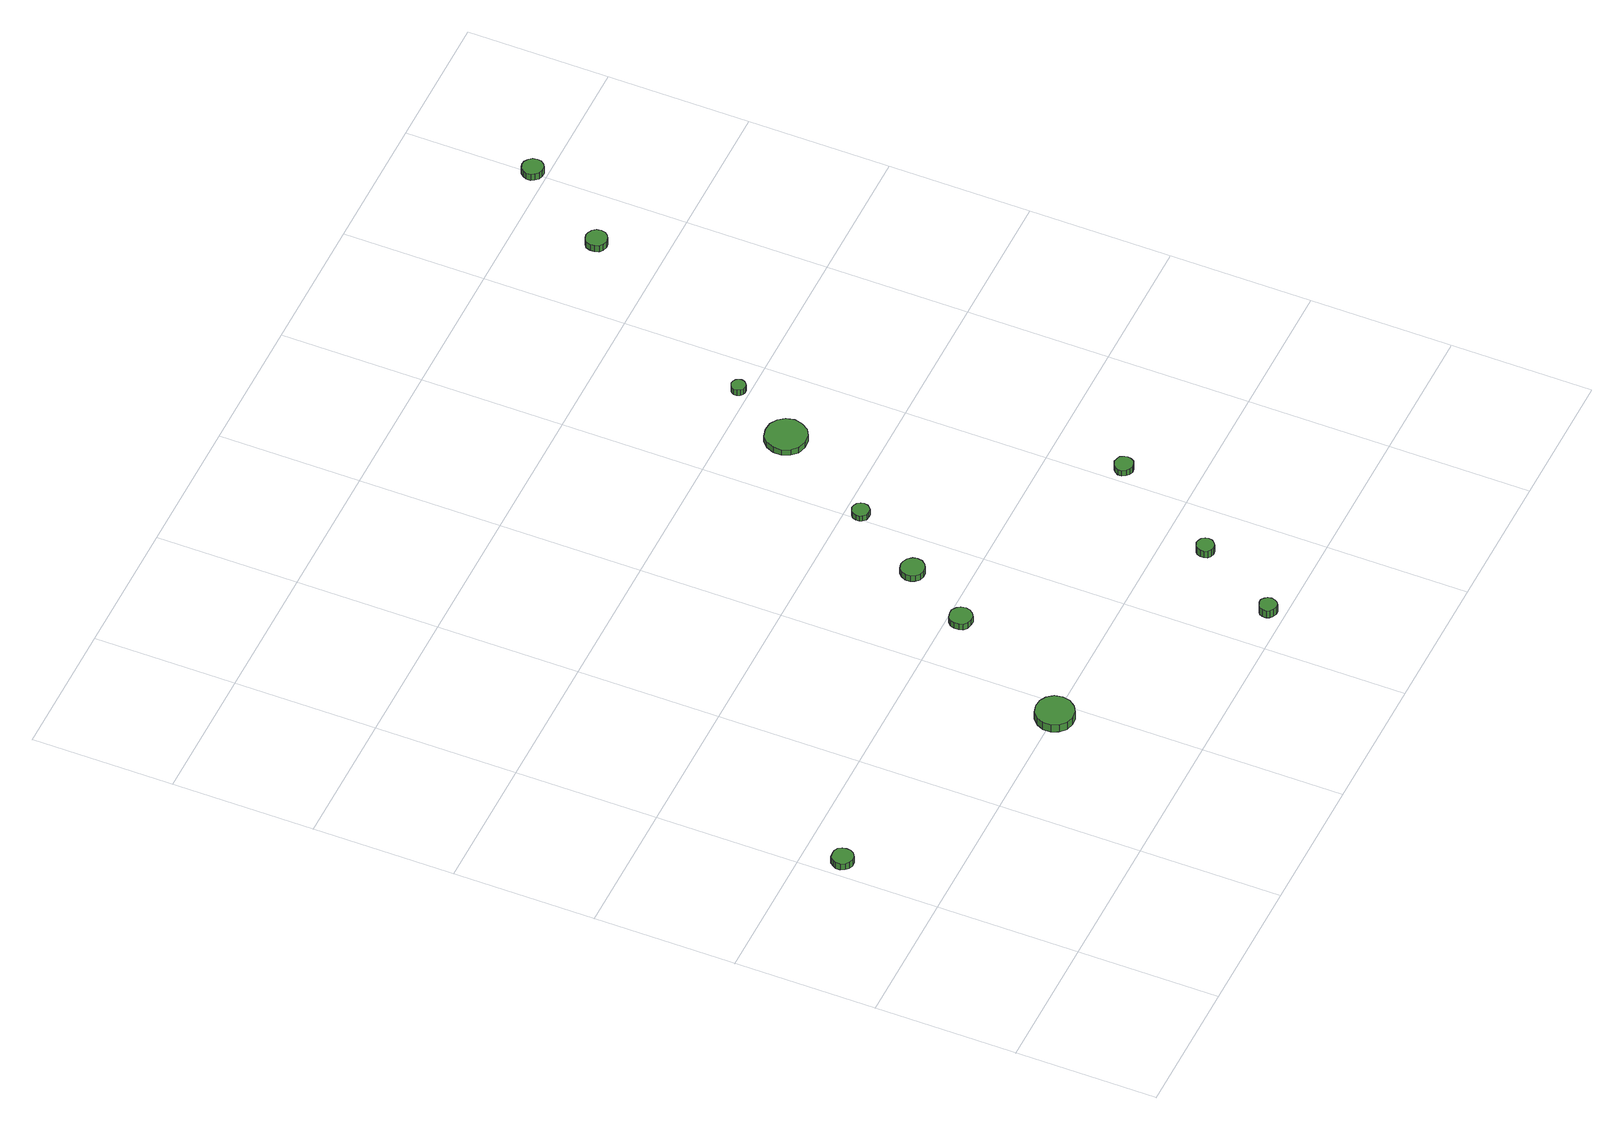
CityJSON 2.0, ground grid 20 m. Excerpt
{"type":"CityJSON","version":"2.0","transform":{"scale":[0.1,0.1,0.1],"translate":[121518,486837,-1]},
"CityObjects":{
"tree1":{"type":"SolitaryVegetationObject","attributes":{"function":"something"},"geometry":[{"type":"MultiSurface","lod":"1","boundaries":[[[0,1,2,3,4,5,6,7,8,9,10,11,12,13,14]],[[15,16,17,18,19,20,21,22,23,24,25,26,27,28,29]],[[0,29,28,1]],[[1,28,27,2]],[[2,27,26,3]],[[3,26,25,4]],[[4,25,24,5]],[[5,24,23,6]],[[6,23,22,7]],[[7,22,21,8]],[[8,21,20,9]],[[9,20,19,10]],[[10,19,18,11]],[[11,18,17,12]],[[12,17,16,13]],[[13,16,15,14]],[[14,15,29,0]]]}]},
"tree2":{"type":"SolitaryVegetationObject","attributes":{"function":"something"},"geometry":[{"type":"MultiSurface","lod":"1","boundaries":[[[30,31,32,33,34,35,36,37,38,39,40,41,42,43,44]],[[45,46,47,48,49,50,51,52,53,54,55,56,57,58,59]],[[30,59,58,31]],[[31,58,57,32]],[[32,57,56,33]],[[33,56,55,34]],[[34,55,54,35]],[[35,54,53,36]],[[36,53,52,37]],[[37,52,51,38]],[[38,51,50,39]],[[39,50,49,40]],[[40,49,48,41]],[[41,48,47,42]],[[42,47,46,43]],[[43,46,45,44]],[[44,45,59,30]]]}]},
"tree3":{"type":"SolitaryVegetationObject","attributes":{"function":"something"},"geometry":[{"type":"MultiSurface","lod":"1","boundaries":[[[60,61,62,63,64,65,66,67,68,69,70,71,72,73,74]],[[75,76,77,78,79,80,81,82,83,84,85,86,87,88,89]],[[60,89,88,61]],[[61,88,87,62]],[[62,87,86,63]],[[63,86,85,64]],[[64,85,84,65]],[[65,84,83,66]],[[66,83,82,67]],[[67,82,81,68]],[[68,81,80,69]],[[69,80,79,70]],[[70,79,78,71]],[[71,78,77,72]],[[72,77,76,73]],[[73,76,75,74]],[[74,75,89,60]]]}]},
"tree4":{"type":"SolitaryVegetationObject","attributes":{"function":"something"},"geometry":[{"type":"MultiSurface","lod":"1","boundaries":[[[90,91,92,93,94,95,96,97,98,99,100,101,102,103,104]],[[105,106,107,108,109,110,111,112,113,114,115,116,117,118,119]],[[90,119,118,91]],[[91,118,117,92]],[[92,117,116,93]],[[93,116,115,94]],[[94,115,114,95]],[[95,114,113,96]],[[96,113,112,97]],[[97,112,111,98]],[[98,111,110,99]],[[99,110,109,100]],[[100,109,108,101]],[[101,108,107,102]],[[102,107,106,103]],[[103,106,105,104]],[[104,105,119,90]]]}]},
"tree5":{"type":"SolitaryVegetationObject","attributes":{"function":"something"},"geometry":[{"type":"MultiSurface","lod":"1","boundaries":[[[120,121,122,123,124,125,126,127,128,129,130,131,132,133,134]],[[135,136,137,138,139,140,141,142,143,144,145,146,147,148,149]],[[120,149,148,121]],[[121,148,147,122]],[[122,147,146,123]],[[123,146,145,124]],[[124,145,144,125]],[[125,144,143,126]],[[126,143,142,127]],[[127,142,141,128]],[[128,141,140,129]],[[129,140,139,130]],[[130,139,138,131]],[[131,138,137,132]],[[132,137,136,133]],[[133,136,135,134]],[[134,135,149,120]]]}]},
"tree6":{"type":"SolitaryVegetationObject","attributes":{"function":"something"},"geometry":[{"type":"MultiSurface","lod":"1","boundaries":[[[150,151,152,153,154,155,156,157,158,159,160,161,162,163,164]],[[165,166,167,168,169,170,171,172,173,174,175,176,177,178,179]],[[150,179,178,151]],[[151,178,177,152]],[[152,177,176,153]],[[153,176,175,154]],[[154,175,174,155]],[[155,174,173,156]],[[156,173,172,157]],[[157,172,171,158]],[[158,171,170,159]],[[159,170,169,160]],[[160,169,168,161]],[[161,168,167,162]],[[162,167,166,163]],[[163,166,165,164]],[[164,165,179,150]]]}]},
"tree7":{"type":"SolitaryVegetationObject","attributes":{"function":"something"},"geometry":[{"type":"MultiSurface","lod":"1","boundaries":[[[180,181,182,183,184,185,186,187,188,189,190,191,192,193,194]],[[195,196,197,198,199,200,201,202,203,204,205,206,207,208,209]],[[180,209,208,181]],[[181,208,207,182]],[[182,207,206,183]],[[183,206,205,184]],[[184,205,204,185]],[[185,204,203,186]],[[186,203,202,187]],[[187,202,201,188]],[[188,201,200,189]],[[189,200,199,190]],[[190,199,198,191]],[[191,198,197,192]],[[192,197,196,193]],[[193,196,195,194]],[[194,195,209,180]]]}]},
"tree8":{"type":"SolitaryVegetationObject","attributes":{"function":"something"},"geometry":[{"type":"MultiSurface","lod":"1","boundaries":[[[210,211,212,213,214,215,216,217,218,219,220,221,222,223,224]],[[225,226,227,228,229,230,231,232,233,234,235,236,237,238,239]],[[210,239,238,211]],[[211,238,237,212]],[[212,237,236,213]],[[213,236,235,214]],[[214,235,234,215]],[[215,234,233,216]],[[216,233,232,217]],[[217,232,231,218]],[[218,231,230,219]],[[219,230,229,220]],[[220,229,228,221]],[[221,228,227,222]],[[222,227,226,223]],[[223,226,225,224]],[[224,225,239,210]]]}]},
"tree9":{"type":"SolitaryVegetationObject","attributes":{"function":"something"},"geometry":[{"type":"MultiSurface","lod":"1","boundaries":[[[240,241,242,243,244,245,246,247,248,249,250,251,252,253,254]],[[255,256,257,258,259,260,261,262,263,264,265,266,267,268,269]],[[240,269,268,241]],[[241,268,267,242]],[[242,267,266,243]],[[243,266,265,244]],[[244,265,264,245]],[[245,264,263,246]],[[246,263,262,247]],[[247,262,261,248]],[[248,261,260,249]],[[249,260,259,250]],[[250,259,258,251]],[[251,258,257,252]],[[252,257,256,253]],[[253,256,255,254]],[[254,255,269,240]]]}]},
"tree10":{"type":"SolitaryVegetationObject","attributes":{"function":"something"},"geometry":[{"type":"MultiSurface","lod":"1","boundaries":[[[270,271,272,273,274,275,276,277,278,279,280,281,282,283,284]],[[285,286,287,288,289,290,291,292,293,294,295,296,297,298,299]],[[270,299,298,271]],[[271,298,297,272]],[[272,297,296,273]],[[273,296,295,274]],[[274,295,294,275]],[[275,294,293,276]],[[276,293,292,277]],[[277,292,291,278]],[[278,291,290,279]],[[279,290,289,280]],[[280,289,288,281]],[[281,288,287,282]],[[282,287,286,283]],[[283,286,285,284]],[[284,285,299,270]]]}]},
"tree11":{"type":"SolitaryVegetationObject","attributes":{"function":"something"},"geometry":[{"type":"MultiSurface","lod":"1","boundaries":[[[300,301,302,303,304,305,306,307,308,309,310,311,312,313,314]],[[315,316,317,318,319,320,321,322,323,324,325,326,327,328,329]],[[300,329,328,301]],[[301,328,327,302]],[[302,327,326,303]],[[303,326,325,304]],[[304,325,324,305]],[[305,324,323,306]],[[306,323,322,307]],[[307,322,321,308]],[[308,321,320,309]],[[309,320,319,310]],[[310,319,318,311]],[[311,318,317,312]],[[312,317,316,313]],[[313,316,315,314]],[[314,315,329,300]]]}]},
"tree12":{"type":"SolitaryVegetationObject","attributes":{"function":"something"},"geometry":[{"type":"MultiSurface","lod":"1","boundaries":[[[330,331,332,333,334,335,336,337,338,339,340,341,342,343,344]],[[345,346,347,348,349,350,351,352,353,354,355,356,357,358,359]],[[330,359,358,331]],[[331,358,357,332]],[[332,357,356,333]],[[333,356,355,334]],[[334,355,354,335]],[[335,354,353,336]],[[336,353,352,337]],[[337,352,351,338]],[[338,351,350,339]],[[339,350,349,340]],[[340,349,348,341]],[[341,348,347,342]],[[342,347,346,343]],[[343,346,345,344]],[[344,345,359,330]]]}]}
},
"vertices":[
[39,346,18],[38,352,18],[35,357,18],[29,360,18],[23,360,18],[17,359,18],[13,354,18],[10,349,18],[10,343,18],[13,337,18],[17,333,18],[23,331,18],[29,331,18],[35,335,18],[38,340,18],[38,340,7],[35,335,7],[29,331,7],[23,331,7],[17,333,7],[13,337,7],[10,343,7],[10,349,7],[13,354,7],[17,359,7],[23,360,7],[29,360,7],[35,357,7],[38,352,7],[39,346,7],
[401,199,21],[399,210,21],[392,219,21],[383,224,21],[372,225,21],[361,222,21],[353,214,21],[348,204,21],[348,193,21],[353,183,21],[361,175,21],[372,172,21],[383,173,21],[392,179,21],[399,188,21],[399,188,8],[392,179,8],[383,173,8],[372,172,8],[361,175,8],[353,183,8],[348,193,8],[348,204,8],[353,214,8],[361,222,8],[372,225,8],[383,224,8],[392,219,8],[399,210,8],[401,199,8],
[501,381,17],[500,388,17],[496,393,17],[490,397,17],[484,397,17],[477,395,17],[472,391,17],[470,385,17],[470,378,17],[472,372,17],[477,368,17],[484,366,17],[490,366,17],[496,370,17],[500,375,17],[500,375,7],[496,370,7],[490,366,7],[484,366,7],[477,368,7],[472,372,7],[470,378,7],[470,385,7],[472,391,7],[477,395,7],[484,397,7],[490,397,7],[496,393,7],[500,388,7],[501,381,7],
[673,22,23],[672,27,23],[669,31,23],[665,34,23],[660,34,23],[655,32,23],[651,29,23],[649,25,23],[649,19,23],[651,15,23],[655,12,23],[660,10,23],[665,10,23],[669,13,23],[672,17,23],[672,17,10],[669,13,10],[665,10,10],[660,10,10],[655,12,10],[651,15,10],[649,19,10],[649,25,10],[651,29,10],[655,32,10],[660,34,10],[665,34,10],[669,31,10],[672,27,10],[673,22,10],
[557,475,17],[556,481,17],[551,487,17],[545,490,17],[539,491,17],[532,489,17],[527,484,17],[524,478,17],[524,471,17],[527,465,17],[532,460,17],[539,458,17],[545,459,17],[551,462,17],[556,468,17],[556,468,7],[551,462,7],[545,459,7],[539,458,7],[532,460,7],[527,465,7],[524,471,7],[524,478,7],[527,484,7],[532,489,7],[539,491,7],[545,490,7],[551,487,7],[556,481,7],[557,475,7],
[742,142,19],[741,147,19],[738,151,19],[734,153,19],[729,154,19],[724,152,19],[720,149,19],[718,144,19],[718,139,19],[720,134,19],[724,131,19],[729,129,19],[734,130,19],[738,133,19],[741,137,19],[741,137,7],[738,133,7],[734,130,7],[729,129,7],[724,131,7],[720,134,7],[718,139,7],[718,144,7],[720,149,7],[724,152,7],[729,154,7],[734,153,7],[738,151,7],[741,147,7],[742,142,7],
[621,579,16],[620,584,16],[617,588,16],[613,590,16],[608,591,16],[603,589,16],[599,586,16],[597,581,16],[597,576,16],[599,572,16],[603,568,16],[608,567,16],[613,567,16],[617,570,16],[620,574,16],[620,574,7],[617,570,7],[613,567,7],[608,567,7],[603,568,7],[599,572,7],[597,576,7],[597,581,7],[599,586,7],[603,589,7],[608,591,7],[613,590,7],[617,588,7],[620,584,7],[621,579,7],
[723,723,16],[720,735,16],[713,744,16],[703,750,16],[691,751,16],[679,748,16],[671,740,16],[666,729,16],[666,717,16],[671,706,16],[679,698,16],[691,694,16],[703,695,16],[713,701,16],[720,711,16],[720,711,6],[713,701,6],[703,695,6],[691,694,6],[679,698,6],[671,706,6],[666,717,6],[666,729,6],[671,740,6],[679,748,6],[691,751,6],[703,750,6],[713,744,6],[720,735,6],[723,723,6],
[836,299,17],[835,304,17],[832,309,17],[827,311,17],[822,312,17],[817,310,17],[813,307,17],[810,302,17],[810,296,17],[813,291,17],[817,288,17],[822,286,17],[827,287,17],[832,289,17],[835,294,17],[835,294,7],[832,289,7],[827,287,7],[822,286,7],[817,288,7],[813,291,7],[810,296,7],[810,302,7],[813,307,7],[817,310,7],[822,312,7],[827,311,7],[832,309,7],[835,304,7],[836,299,7],
[761,816,16],[760,820,16],[758,823,16],[754,825,16],[750,826,16],[746,824,16],[743,822,16],[741,818,16],[741,814,16],[743,810,16],[746,807,16],[750,806,16],[754,806,16],[758,809,16],[760,812,16],[760,812,6],[758,809,6],[754,806,6],[750,806,6],[746,807,6],[743,810,6],[741,814,6],[741,818,6],[743,822,6],[746,824,6],[750,826,6],[754,825,6],[758,823,6],[760,820,6],[761,816,6],
[933,1092,17],[932,1098,17],[928,1103,17],[923,1106,17],[917,1107,17],[911,1105,17],[906,1101,17],[904,1095,17],[904,1089,17],[906,1083,17],[911,1079,17],[917,1077,17],[923,1078,17],[928,1081,17],[932,1086,17],[932,1086,6],[928,1081,6],[923,1078,6],[917,1077,6],[911,1079,6],[906,1083,6],[904,1089,6],[904,1095,6],[906,1101,6],[911,1105,6],[917,1107,6],[923,1106,6],[928,1103,6],[932,1098,6],[933,1092,6],
[1017,1220,17],[1016,1226,17],[1012,1231,17],[1007,1234,17],[1001,1235,17],[995,1233,17],[991,1229,17],[988,1223,17],[988,1217,17],[991,1212,17],[995,1208,17],[1001,1206,17],[1007,1206,17],[1012,1209,17],[1016,1214,17],[1016,1214,6],[1012,1209,6],[1007,1206,6],[1001,1206,6],[995,1208,6],[991,1212,6],[988,1217,6],[988,1223,6],[991,1229,6],[995,1233,6],[1001,1235,6],[1007,1234,6],[1012,1231,6],[1016,1226,6],[1017,1220,6]
]}
